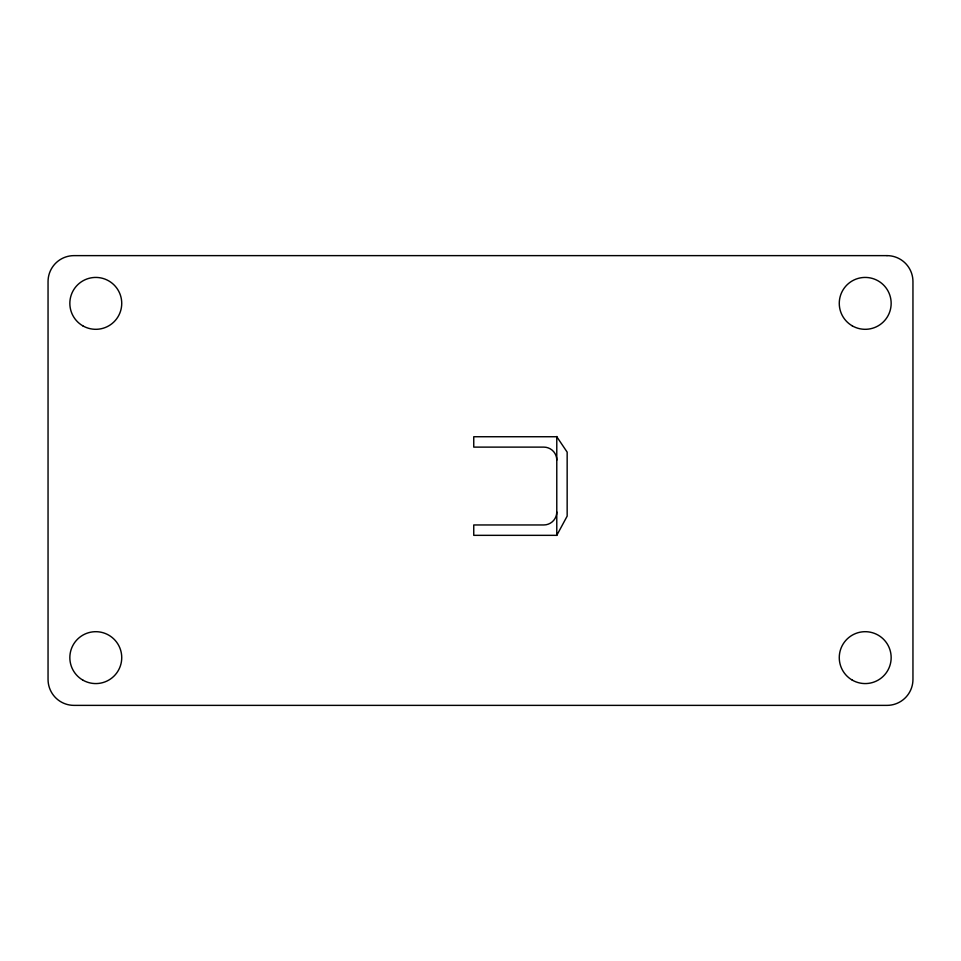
<?xml version="1.0" encoding="UTF-8"?>
<svg xmlns="http://www.w3.org/2000/svg" width="961" height="961" viewBox="0 0 961 961"><rect width="100%" height="100%" fill="white"/><g stroke="black" fill="none" stroke-linecap="round" stroke-linejoin="round"><path stroke-width="1.44" d="M556.779 436.462L556.779 535.433M556.779 511.985A12.973 12.973 0 0 1 543.806 524.958L473.749 524.958L473.749 535.337L556.779 535.337L567.158 516.129L567.158 452.126L556.779 436.738L473.749 436.738L473.749 447.117L543.806 447.117A12.973 12.973 0 0 1 556.779 460.091M887.003 255.626L73.997 255.626A25.947 25.947 0 0 0 48.05 281.573L48.05 679.427A25.947 25.947 0 0 0 73.997 705.374L887.003 705.374A25.947 25.947 0 0 0 912.95 679.427L912.95 281.573A25.947 25.947 0 0 0 887.003 255.626M852.239 680.1A25.947 25.947 0 0 0 891.159 657.636A25.947 25.947 0 0 0 852.239 635.161A25.947 25.947 0 0 0 852.239 680.1M82.814 325.839A25.947 25.947 0 0 0 121.735 303.364A25.947 25.947 0 0 0 82.814 280.9A25.947 25.947 0 0 0 82.814 325.839M82.814 680.1A25.947 25.947 0 0 0 121.735 657.636A25.947 25.947 0 0 0 82.814 635.161A25.947 25.947 0 0 0 82.814 680.1M852.239 325.839A25.947 25.947 0 0 0 891.159 303.364A25.947 25.947 0 0 0 852.239 280.9A25.947 25.947 0 0 0 852.239 325.839"/></g></svg>
